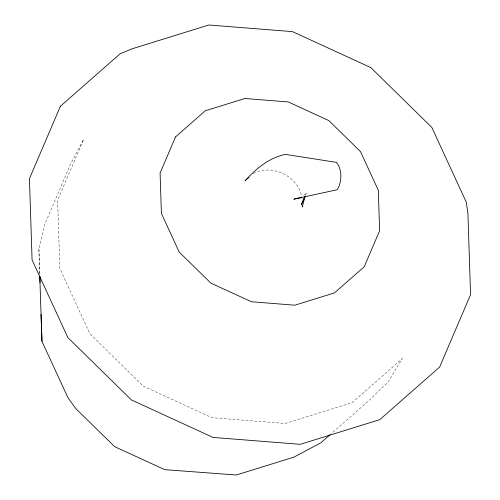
<?xml version="1.0" encoding="UTF-8"?>
<svg xmlns="http://www.w3.org/2000/svg" width="500" height="500" viewBox="0 0 500 500"><rect width="100%" height="100%" fill="white"/><g stroke="black" fill="none" stroke-linecap="round" stroke-linejoin="round"><path stroke-width="0.38" stroke-dasharray="2.5 1.88" d="M39.712 273.931L38.9 249.031L44.65 224.65L70.531 164.062L83.625 139.406L57.631 200.256L59.85 268.525L89.95 333.819L143.35 386.194L211.912 417.681L285.206 423.488L352.075 402.725L402.331 358.562L387.837 382.256L368.894 400.581L331.344 433.581M305.462 195.494L306.712 192.681L302.819 196.062M253.463 173.388C273.131 163.069 301.112 177.706 302.069 200.169M38.9 249.031L39.756 273.919"/><path stroke-width="0.75" d="M305.087 196.25L302.288 206.956L302.244 205.45M304.975 196.238L301.394 204.619L305.144 196.194M249.019 177.294L245.131 180.706C255.994 168.731 269.306 157.525 285.569 154.412L336.456 162.375C342.4 169.631 341.9 181.825 337.3 189.713L293.837 199.175L301.144 197.506M330.169 434.613L320.781 442.869L293.994 457.094L236.331 475L164.731 469.656L114.619 446.644L75.594 408.363L67.925 397.663L41.969 341.35L41.031 314.387M39.837 276.25L40.05 282.469M39.787 276.262L41.969 341.35M60.369 106.275L29.438 178.688L32.081 259.925L67.9 337.625L131.444 399.95L213.038 437.425L300.256 444.331L379.825 419.625L439.631 367.069L470.562 294.656L467.919 213.419L466.225 202.031L431.838 127.444L370.838 67.606L292.506 31.631L208.775 25L132.394 48.719L120.175 53.712L60.369 106.275M175.487 136.956L160.094 172.994L161.406 213.425L179.237 252.094L210.856 283.113L251.462 301.762L294.869 305.2L334.469 292.9L364.231 266.744L379.625 230.706L378.312 190.281L360.481 151.613L328.862 120.594L288.256 101.944L244.85 98.506L205.25 110.8L175.487 136.956"/></g></svg>
